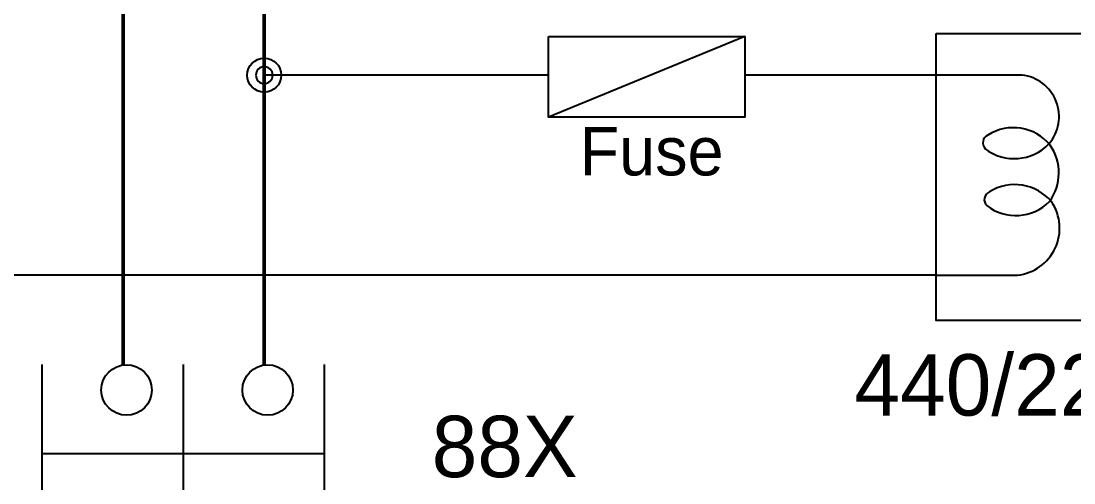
# Model space of a CAD drawing. Header units: millimetres. Extents: x 77 to 917, y 105 to 1108.
# Drawn here: x 146.4 to 220.5, y 902.8 to 935.3 of the extents above; entities that cross this region are included whole.
import ezdxf

# ---------------------------------------------------------------- set-up
doc = ezdxf.new("R2010")
doc.units = ezdxf.units.MM
doc.layers.add('4', color=133, linetype='Continuous')
doc.layers.add('ASHADE', color=7, linetype='Continuous')
doc.styles.add('ghs', font='NGULIM.TTF')

msp = doc.modelspace()

# ---------------------------------------------------------------- linework, layer by layer
msp.add_line((147.845, 904.875), (167.725, 904.875))
at = {"layer": '4', "color": 0}
msp.add_circle((163.501, 931.518), 1.2, dxfattribs=at)
at = {"layer": 'ASHADE', "color": 7, "linetype": 'ByBlock', "lineweight": 50, "ltscale": 2}
for p, q in [((153.561, 938.142), (153.561, 911.116)), ((163.501, 938.142), (163.501, 911.116))]:
    msp.add_line(p, q, dxfattribs=at)
at = {"layer": 'ASHADE', "ltscale": 2}
for p, q in [((197.349, 934.233), (183.532, 928.557)), ((183.532, 931.518), (163.501, 931.518)), ((210.833, 931.518), (197.349, 931.518)), ((216.878, 931.518), (210.833, 931.518)), ((180.703, 917.442), (143.621, 917.442)), ((210.833, 917.442), (180.703, 917.442)), ((210.833, 917.442), (216.557, 917.442)), ((147.845, 911.157), (147.845, 898.594)), ((157.785, 911.157), (157.785, 898.594)), ((167.725, 911.157), (167.725, 898.594))]:
    msp.add_line(p, q, dxfattribs=at)
at = {"layer": 'ASHADE'}
msp.add_lwpolyline([(183.532, 934.233), (197.349, 934.233), (197.349, 928.557), (183.532, 928.557)], close=True, dxfattribs=at)
at = {"layer": 'ASHADE', "ltscale": 2}
msp.add_lwpolyline([(210.833, 934.455), (234.323, 934.455), (234.323, 914.246), (210.833, 914.246)], close=True, dxfattribs=at)
msp.add_lwpolyline([(216.557, 917.442, 0.564439), (218.967, 922.591, 0.377614), (214.579, 923.295, 0.521425), (214.39, 922.332, 0.376836), (218.822, 922.623, 0.315184), (218.865, 926.596, 0.377614), (214.477, 927.3, 0.521425), (214.288, 926.337, 0.382642), (218.778, 926.682, 0.602081), (216.878, 931.518)], format="xyb", dxfattribs=at)
for centre in [(153.802, 909.355), (163.742, 909.355)]:
    msp.add_circle(centre, 1.778, dxfattribs=at)
for start, end in [(0, 180), (180, 0)]:
    msp.add_arc((163.501, 931.518), 0.593, start, end, dxfattribs=at)

# ---------------------------------------------------------------- texts
at = {"layer": 'ASHADE', "ltscale": 2, "style": 'ghs'}
for s, height, p in [('Fuse', 3.414, (185.708, 924.462)), ('440/220VAC', 4.3208, (205.075, 907.553)), ('88X', 4.3208, (175.296, 903.22))]:
    msp.add_text(s, height=height, dxfattribs=at).set_placement(p)

doc.saveas('drawing.dxf')
